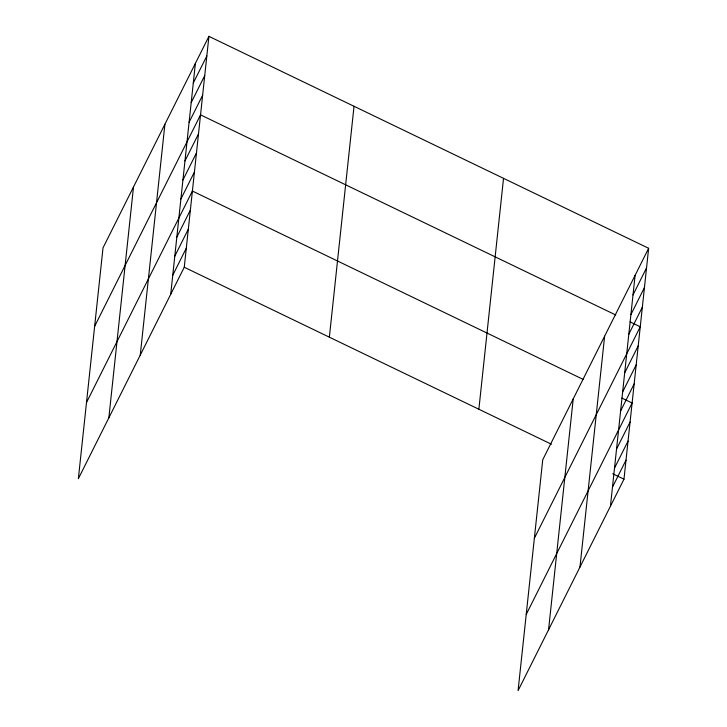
<?xml version="1.0" encoding="UTF-8"?>
<svg xmlns="http://www.w3.org/2000/svg" width="727" height="727" viewBox="0 0 727 727"><rect width="100%" height="100%" fill="white"/><g stroke="black" fill="none" stroke-linecap="round" stroke-linejoin="round"><path stroke-width="1.09" d="M108.841 417.843L133.504 186.948M140.247 355.139L164.911 124.244M170.718 294.271L195.39 63.376M208.922 36.35L103.025 247.816L78.362 478.711L184.258 267.245L208.922 36.35L648.638 248.289L623.975 479.184L518.078 690.65L542.742 459.755L648.638 248.289M329.358 337.183L354.031 106.287M478.866 409.246L503.529 178.351M548.558 629.782L573.221 398.887M579.964 567.078L604.628 336.183M610.435 506.21L635.107 275.315M193.291 83.005L206.822 55.979M191.192 102.625L204.723 75.599M189.102 122.254L202.633 95.228M94.637 326.323L200.534 114.857L615.724 314.973M184.967 160.931L198.498 133.904M182.931 179.978L196.463 152.952M180.896 199.025L194.427 171.999M86.504 402.513L192.391 191.047L583.063 379.349M176.825 237.12L190.365 210.094M174.789 256.177L188.329 229.15M172.753 275.224L186.294 248.198M633.008 294.944L646.539 267.918M630.909 314.573L644.449 287.547M628.819 334.193L642.35 307.167M534.354 538.262L640.251 326.796L630.036 321.87M624.684 372.869L638.215 345.843M622.648 391.917L636.18 364.89M620.613 410.964L634.144 383.938M526.221 614.451L632.108 402.994L621.894 398.069M616.541 449.068L630.082 422.042M614.506 468.115L628.046 441.089M612.47 487.163L626.011 460.136M184.258 267.245L551.42 444.215M612.734 473.768L623.975 479.184"/></g></svg>
